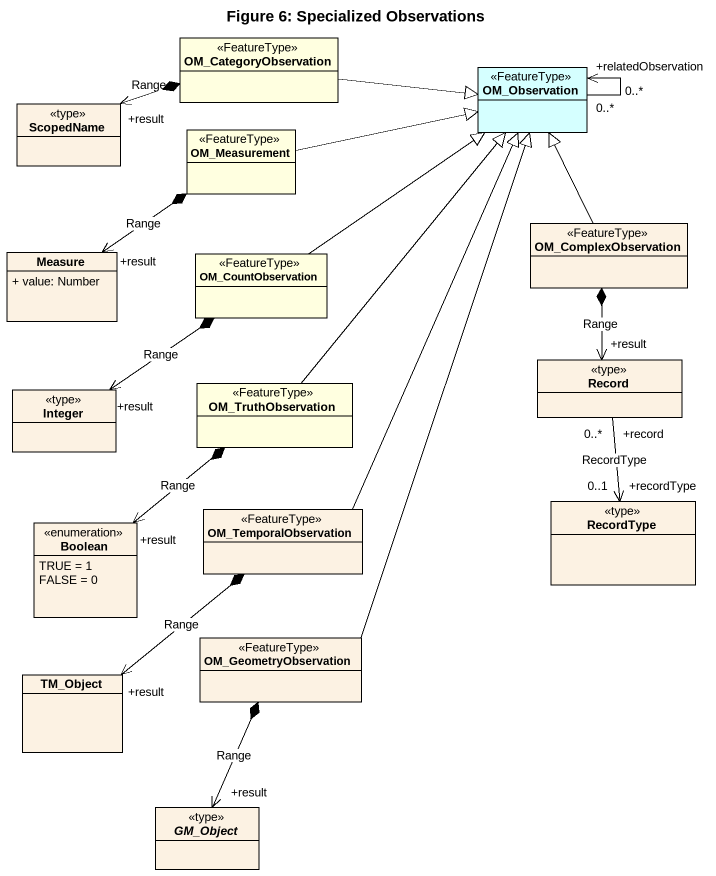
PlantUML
@startuml
title Figure 6: Specialized Observations
hide circle
hide empty members
skinparam classAttributeIconSize 0
class OM_CategoryObservation <<FeatureType>> #FFFFE0
class OM_Observation <<FeatureType>> #D5FFFF
class ScopedName <<type>>
class OM_Measurement <<FeatureType>> #FFFFE0
class OM_ComplexObservation <<FeatureType>>
class Measure {
  + value: Number
}
class OM_CountObservation <<FeatureType>> #FFFFE0
class Integer <<type>>
class OM_TruthObservation <<FeatureType>> #FFFFE0
class "Record" as Record_ <<type>>
class RecordType <<type>>
enum Boolean {
  TRUE = 1
  FALSE = 0
}
class OM_TemporalObservation <<FeatureType>>
class OM_GeometryObservation <<FeatureType>>
class TM_Object
abstract class GM_Object <<type>>
OM_CategoryObservation -right-|> OM_Observation
OM_CategoryObservation *-left-> "+result" ScopedName : Range
OM_Observation "0..*" --> "+relatedObservation\n0..*" OM_Observation
OM_Measurement -right-|> OM_Observation
OM_Measurement *--> "+result" Measure : Range
OM_ComplexObservation -up-|> OM_Observation
OM_ComplexObservation *--> "+result" Record_ : Range
OM_CountObservation -up-|> OM_Observation
OM_CountObservation *--> "+result" Integer : Range
OM_TruthObservation -up-|> OM_Observation
OM_TruthObservation *--> "+result" Boolean : Range
Record_ "+record\n0..*" --> "+recordType\n0..1" RecordType : RecordType
OM_TemporalObservation -up-|> OM_Observation
OM_TemporalObservation *--> "+result" TM_Object : Range
OM_GeometryObservation -up-|> OM_Observation
OM_GeometryObservation *--> "+result" GM_Object : Range
@enduml
